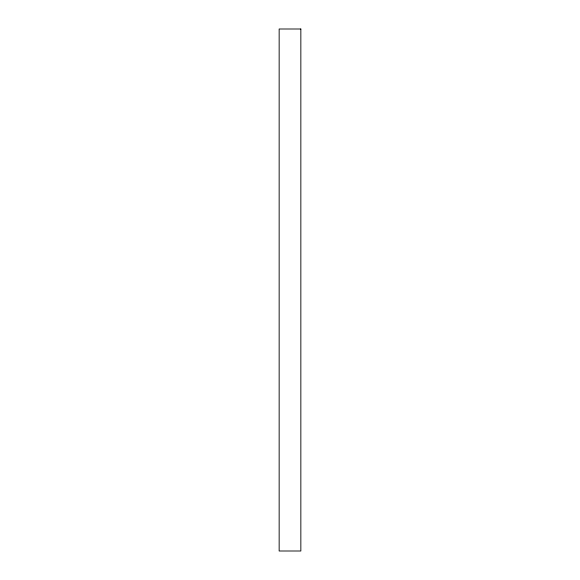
<?xml version="1.0" encoding="UTF-8"?>
<svg xmlns="http://www.w3.org/2000/svg" width="580" height="580" viewBox="0 0 580 580"><rect width="100%" height="100%" fill="white"/><g stroke="black" fill="none" stroke-linecap="round" stroke-linejoin="round"><path stroke-width="0.87" d="M300.846 29L279.154 29L279.154 551L300.846 551L300.846 29"/></g></svg>
